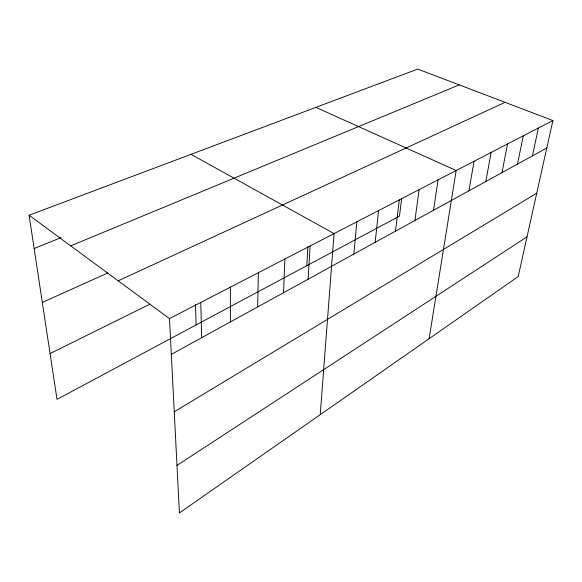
<?xml version="1.0" encoding="UTF-8"?>
<svg xmlns="http://www.w3.org/2000/svg" width="582" height="582" viewBox="0 0 582 582"><rect width="100%" height="100%" fill="white"/><g stroke="black" fill="none" stroke-linecap="round" stroke-linejoin="round"><path stroke-width="0.87" d="M257.673 306.932L258.35 272.703M283.543 292.717L284.896 258.99M306.801 265.698L307.885 246.753M308.14 279.193L310.097 245.975M320.224 414.682L334.053 233.6L191.02 154.332M353.863 254.058L356.853 221.815M375.15 242.352L378.584 210.589M395.484 231.178L399.317 199.881M401.675 198.375L399.47 216.111L57.007 399.361L29.1 215.231L417.716 69.076L552.9 120.539L518.191 276.566L179.409 512.924L169.493 318.609L29.1 215.231M414.922 220.491L419.12 189.652M433.525 210.269L438.05 179.874M429.116 338.709L456.164 170.511L315.851 107.386M468.939 190.801L474.032 161.279M485.803 181.526L491.143 152.44M501.982 172.636L507.548 143.972M517.514 164.095L523.276 135.846M532.435 155.896L538.386 128.04M176.986 465.433L527.037 236.816M174.251 411.772L536.742 193.188M171.319 354.402L546.789 148.003M169.493 318.609L552.9 120.539M50.067 353.572L149.69 304.27M118.175 280.815L505.081 102.337M42.319 302.451L107.888 272.914M70.698 245.859L459.234 84.885M34.149 248.514L61.023 237.652M195.494 304.684L196.098 324.938M200.783 302.444L201.678 337.713M230.356 287.166L230.421 321.919"/></g></svg>
